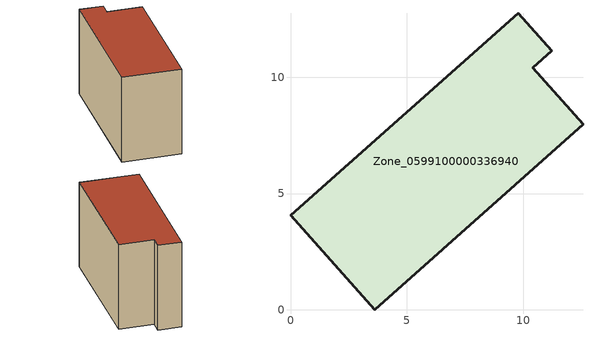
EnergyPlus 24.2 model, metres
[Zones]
Zone_0599100000336940
 floor ground (C_G): 0,4.06 9.78,12.76 11.23,11.14 10.41,10.39 12.57,7.98 3.62,0 z0
 wall outside (C_F): 3.62,0 12.57,7.98 10.41,10.39 11.23,11.14 9.78,12.76 0,4.06 3.62,0 z0:8.39
 roof outside (C_R): 9.78,12.76 0,4.06 3.62,0 12.57,7.98 10.41,10.39 11.23,11.14 z8.39
[BUILDING]
Pand.0599100000336940: North Axis=0; Terrain=City; Loads Convergence Tolerance Value=0.04; Temperature Convergence Tolerance Value=0.4; Solar Distribution=FullExterior; Maximum Number of Warmup Days=25; Minimum Number of Warmup Days=1
[Site:Location]
Rotterdam.The.Hague.AP_ZH_NLD Design_Conditions: Latitude=51.96; Longitude=4.45; Time Zone=1; Elevation=-4.5
[SITE:GROUNDTEMPERATURE:BUILDINGSURFACE]
18, 18, 18, 18, 18, 18, 18, 18, 18, 18, 18, 18
[MATERIAL] Thermal Absorptance=0.9; Solar Absorptance=0.7; Visible Absorptance=0.7
Name | Roughness | Thickness | Conductivity | Density | Specific Heat
G.TI.1975-1991 | MediumSmooth | 0.15 | 0.288461 | 540 | 1210
F.TI.1975-1991 | Rough | 0.3 | 0.230769 | 1920 | 840
R.TI.1975-1991 | MediumRough | 0.2 | 0.153846 | 1500 | 1000
[CONSTRUCTION]
C_G: G.TI.1975-1991
C_F: F.TI.1975-1991
C_R: R.TI.1975-1991
[ZONE]
Zone_0599100000336940: Type=1; Multiplier=1; Ceiling Height=Autocalculate; Volume=Autocalculate; Floor Area=autocalculate; Part of Total Floor Area=Yes
[ZONEINFILTRATION:DESIGNFLOWRATE]
Infil_Zone_0599100000336940: Zone or ZoneList or Space or SpaceList=Zone_0599100000336940; Schedule=AlwaysOn; Design Flow Rate Calculation Method=Flow/Area; Flow Rate per Floor Area=0.003; Constant Term Coefficient=1; Temperature Term Coefficient=0; Velocity Term Coefficient=0; Velocity Squared Term Coefficient=0
[HVACTEMPLATE:ZONE:IDEALLOADSAIRSYSTEM]
Zone_0599100000336940: Maximum Heating Supply Air Temperature=50; Minimum Cooling Supply Air Temperature=13; Maximum Heating Supply Air Humidity Ratio=0.0156; Minimum Cooling Supply Air Humidity Ratio=0.0077; Heating Limit=NoLimit; Cooling Limit=NoLimit; Dehumidification Control Type=ConstantSensibleHeatRatio; Cooling Sensible Heat Ratio=0.7; Dehumidification Setpoint=60; Humidification Control Type=None; Humidification Setpoint=30; Outdoor Air Method=None; Outdoor Air Flow Rate per Person=0.00944; Outdoor Air Flow Rate per Zone Floor Area=0; Outdoor Air Flow Rate per Zone=0; Demand Controlled Ventilation Type=None; Outdoor Air Economizer Type=NoEconomizer; Heat Recovery Type=None; Sensible Heat Recovery Effectiveness=0.7; Latent Heat Recovery Effectiveness=0.65
[ZONECONTROL:THERMOSTAT]
ThermostatControl_Zone_0599100000336940: Zone or ZoneList=Zone_0599100000336940; Control Type Schedule=DualSetpointControlType; Control 1=Thermostat_Zone_0599100000336940; Temperature Difference Between Cutout And Setpoint=0
[THERMOSTATSETPOINT:DUALSETPOINT]
Thermostat_Zone_0599100000336940: Heating Setpoint Temperature Schedule=HeatingSetpoint_Zone_0599100000336940; Cooling Setpoint Temperature Schedule=CoolingSetpoint_Zone_0599100000336940
[SCHEDULE:COMPACT]
HeatingSetpoint_Zone_0599100000336940: Through: 12/31, For: AllDays, Until: 24:00, 21
CoolingSetpoint_Zone_0599100000336940: Through: 12/31, For: AllDays, Until: 24:00, 24
DualSetpointControlType: Through: 12/31, For: AllDays, Until: 24:00, 4
AlwaysOn: Through: 12/31, For: AllDays, Until: 24:00, 1
